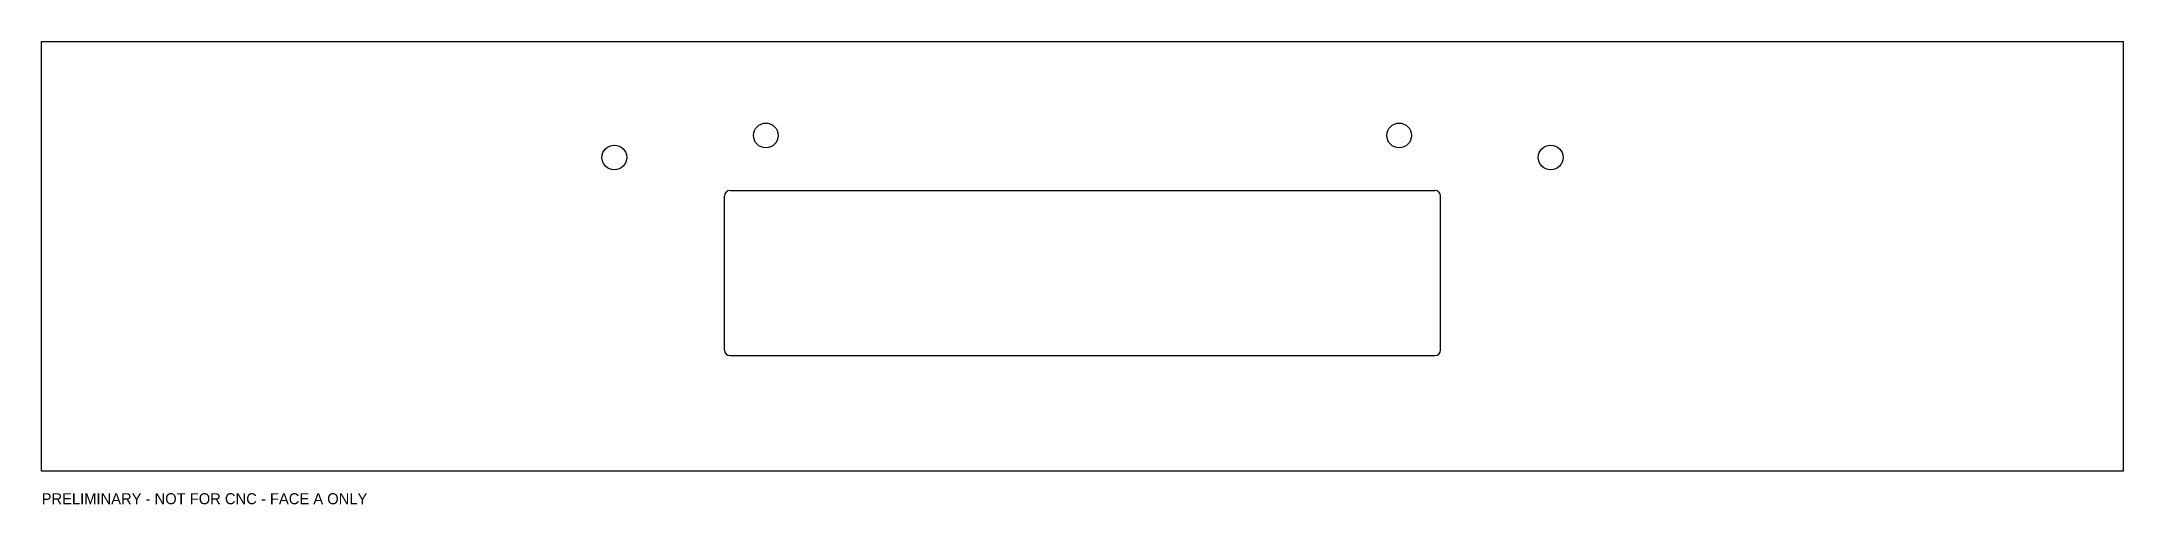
# Model space of a CAD drawing. Header units: millimetres. Extents: x 0 to 756, y -12 to 156.
import ezdxf

# ---------------------------------------------------------------- set-up
doc = ezdxf.new("R2010")
doc.units = ezdxf.units.MM
for name, color, linetype in [('CUT', 7, 'CONTINUOUS'), ('POCKET', 7, 'CONTINUOUS'), ('REFERENCE', 7, 'CONTINUOUS')]:
    doc.layers.add(name, color=color, linetype=linetype)

msp = doc.modelspace()

# ---------------------------------------------------------------- linework, layer by layer
at = {"layer": 'CUT'}
for p, q in [((0, 0), (0, 156.1)), ((0, 156.1), (756, 156.1)), ((756, 0), (756, 156.1)), ((248, 44), (248, 100)), ((250, 102), (506, 102)), ((508, 44), (508, 100)), ((250, 42), (506, 42)), ((756, 0), (0, 0))]:
    msp.add_line(p, q, dxfattribs=at)
for centre in [(208, 114), (548, 114)]:
    msp.add_circle(centre, 4.5, dxfattribs=at)
for centre, start, end in [((250, 100), 90, 180), ((506, 100), 0, 90), ((250, 44), 180, 270), ((506, 44), 270, 360)]:
    msp.add_arc(centre, 2, start, end, dxfattribs=at)
at = {"layer": 'POCKET'}
for centre in [(263, 122), (493, 122)]:
    msp.add_circle(centre, 4.5, dxfattribs=at)
at = {"layer": 'REFERENCE'}
for p, q in [((0, 0), (0, 156.1)), ((0, 156.1), (756, 156.1)), ((756, 0), (756, 156.1)), ((756, 0), (0, 0))]:
    msp.add_line(p, q, dxfattribs=at)

# ---------------------------------------------------------------- texts
msp.add_text('PRELIMINARY - NOT FOR CNC - FACE A ONLY', height=4, dxfattribs=at).set_placement((0, -12))

doc.saveas('drawing.dxf')
